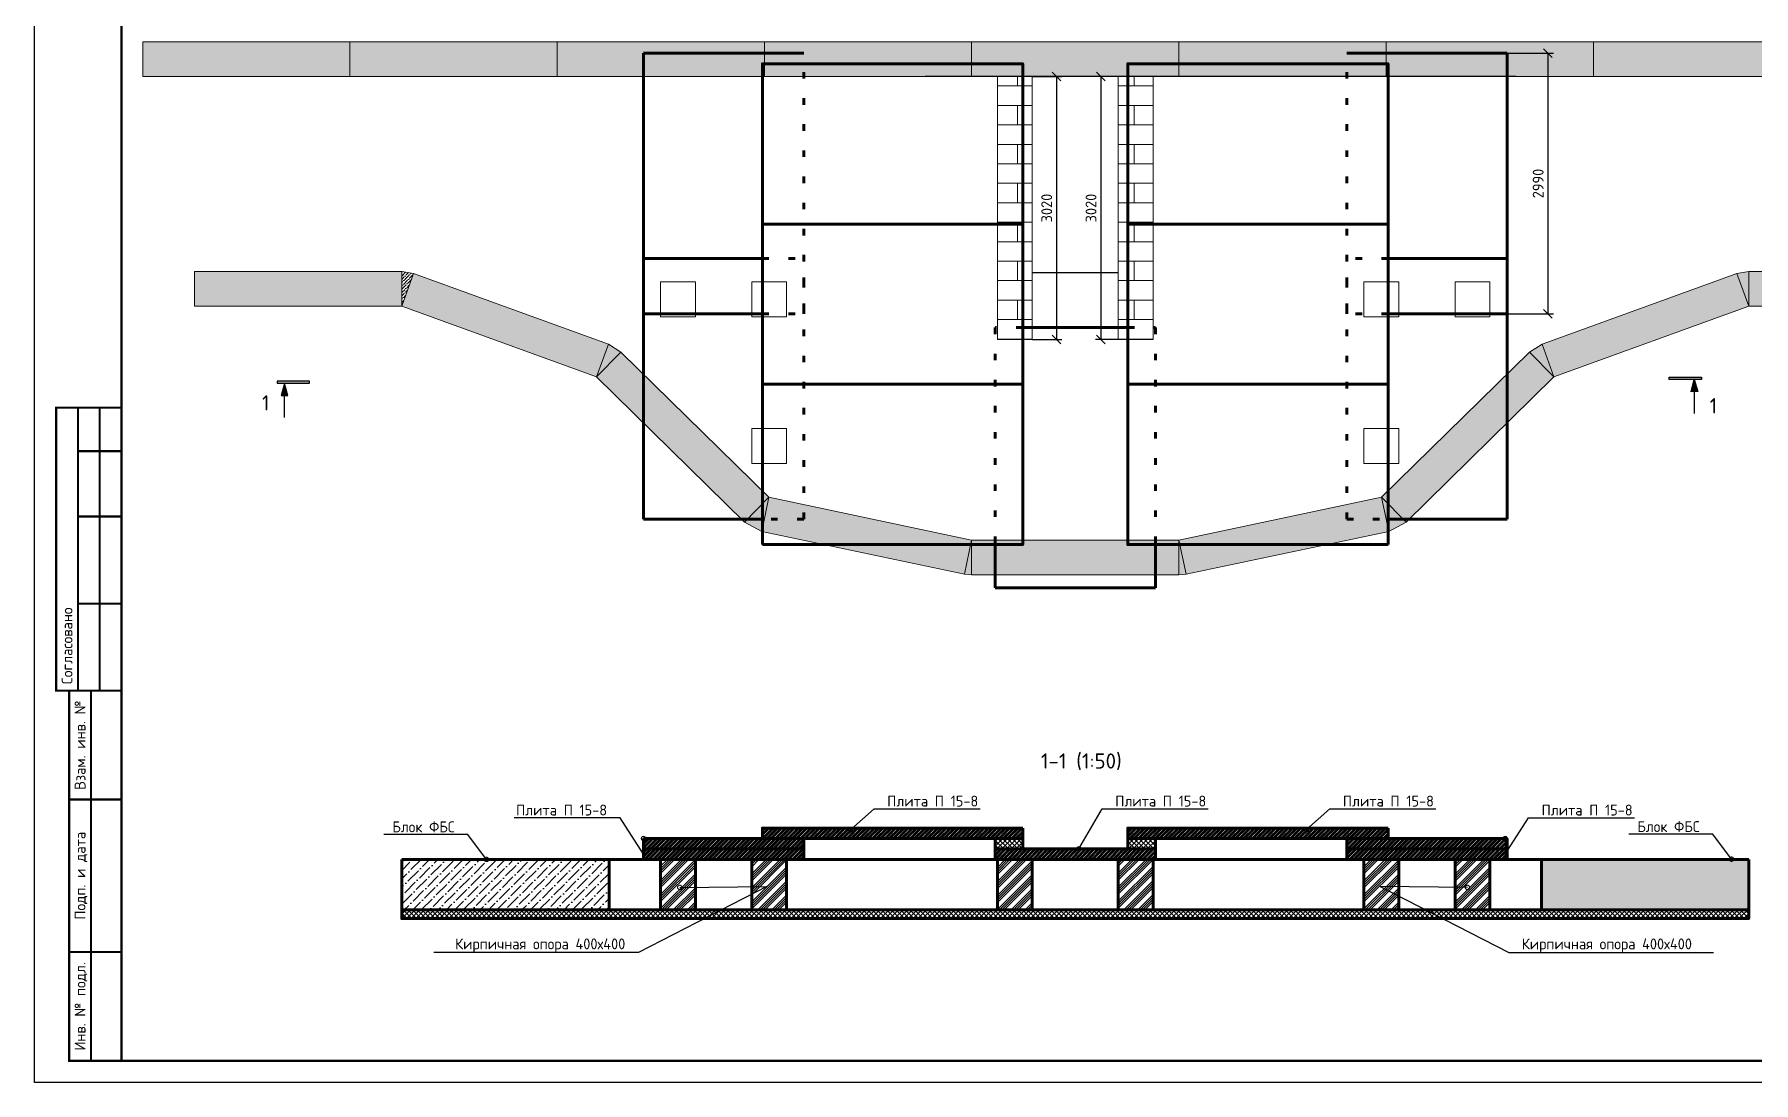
# Model space of a CAD drawing. Header units: millimetres. Extents: x 1601 to 15402, y -324 to 12625.
# Drawn here: x 7875.5 to 8270.3, y 1743.3 to 1984 of the extents above; entities that cross this region are included whole.
import ezdxf
from ezdxf import colors
from ezdxf.entities.mleader import LeaderData, LeaderLine
from ezdxf.enums import TextEntityAlignment as Align
from ezdxf.math import Vec2, Vec3

# ---------------------------------------------------------------- set-up
doc = ezdxf.new("R2010")
doc.units = ezdxf.units.MM
doc.linetypes.add('366_Контур', pattern=[1, 0.25, -0.75])
doc.layers.add('Основной', color=1, linetype='Continuous', lineweight=60)
doc.layers.add('Размеры на чертеже', color=250, linetype='Continuous', lineweight=25)
doc.layers.add('Штриховка', color=7, linetype='Continuous')
doc.styles.add('-ISOCPEUR-', font='isocpeur.TTF')
doc.styles.add('GOST', font='GOST Common.ttf')
doc.dimstyles.new('М 1 к 50', dxfattribs={"dimtxt": 2.5, "dimasz": 2, "dimexe": 1.25, "dimexo": 0, "dimgap": 1, "dimtad": 1, "dimdec": 0, "dimlfac": 50, "dimzin": 0, "dimdsep": 46, "dimtxsty": 'GOST', "dimblk": 'OBLIQUE', "dimcen": 0, "dimclrd": 256, "dimclre": 256, "dimclrt": 256, "dimazin": 2, "dimtfac": 1, "dimtdec": 0, "dimtmove": 0, "dimatfit": 3, "dimldrblk": 'NONE', "dimfxl": 1.25, "dimtolj": 1, "dimtzin": 0, "dimlwd": -1, "dimlwe": -1, "dimarcsym": 2})
pattern_1 = [(45, (-52.7648, -57.68893), (0.286245664, 1.049567434), [1.349375, -0.269875, 0, -0.269875])]
pattern_2 = [(45, (-52.7648, -57.689), (0.72403315, 2.65478822), [3.413125, -0.682625, 0, -0.682625])]
pattern_3 = [(45, (0, 16.3486), (-0.53881537, 0.53881537), []), (135, (0, 16.3486), (-0.53881537, -0.53881537), [])]
pattern_4 = [(45, (0, 16.3486), (0.72403315, 2.65478822), [3.413125, -0.682625, 0, -0.682625])]

# ---------------------------------------------------------------- blocks, each defined once
blk = doc.blocks.new('направление')
at = {"layer": 'Размеры на чертеже'}
h = blk.add_hatch(color=256, dxfattribs=at)
h.dxf.hatch_style = 1
h.paths.add_polyline_path([(0, 0), (-3.75, 1.04), (-3.75, -1.03)])
blk.add_line((-10.5, 0), (-2.5, 0), dxfattribs=at)
blk.add_lwpolyline([(0, 0), (-3.75, 1.04), (-3.75, -1.03)], close=True, dxfattribs=at)
blk = doc.blocks.new('*U388')
at = {"layer": 'Штриховка', "true_color": 0x000000}
h = blk.add_hatch(color=18, dxfattribs=at)
h.dxf.hatch_style = 1
h.paths.add_polyline_path([(-4.31, 0.023), (-4.31, 0.002), (-3.978, 0.002), (-3.978, 0.023)])
h = blk.add_hatch(color=18, dxfattribs=at)
h.dxf.hatch_style = 1
h.paths.add_polyline_path([(9.977, 0.023), (9.977, 0.001), (10.309, 0.001), (10.309, 0.023)])
at = {"layer": 'Штриховка', "color": 18, "true_color": 0x000000}
for points in [[(-3.978, 0.002), (-3.978, 0.023), (-4.31, 0.023), (-4.31, 0.002)], [(9.977, 0.001), (9.977, 0.023), (10.309, 0.023), (10.309, 0.001)]]:
    blk.add_lwpolyline(points, close=True, dxfattribs=at)
at = {"layer": 'Размеры на чертеже', "yscale": 0.03333333333333333, "zscale": 0.03333333333333333}
for p, xscale, rotation in [((-4.236, 0), 0.03333333333333333, 89.99999999993935), ((10.235, 0), -0.03333333333333333, 270.0000000000607)]:
    blk.add_blockref('направление', p, dxfattribs=dict(at, xscale=xscale, rotation=rotation))
blk = doc.blocks.new('_Oblique')
at = {"color": 0, "linetype": 'ByBlock', "lineweight": -2}
blk.add_line((-0.5, -0.5), (0.5, 0.5), dxfattribs=at)
blk = doc.blocks.new('*D466')
at = {"transparency": 16777216}
for p, q in [((8104.64, 1974.29), (8111.47, 1974.29)), ((8110.22, 1974.29), (8110.22, 1913.89)), ((8104.64, 1913.89), (8111.47, 1913.89))]:
    blk.add_line(p, q, dxfattribs=at)
at = {"layer": 'Defpoints', "color": 0, "transparency": 16777216}
for p in [(8104.64, 1974.29), (8104.64, 1913.89), (8110.22, 1913.89)]:
    blk.add_point(p, dxfattribs=at)
at = {"transparency": 16777216, "xscale": 2, "yscale": 2, "zscale": 2}
for p, rotation in [((8110.22, 1974.29), 90), ((8110.22, 1913.89), 270)]:
    blk.add_blockref('_Oblique', p, dxfattribs=dict(at, rotation=rotation))
at = {"transparency": 16777216, "insert": (8107.97, 1944.09), "char_height": 2.5, "attachment_point": 5, "rotation": 90, "style": 'GOST'}
blk.add_mtext('\\A1;3020', dxfattribs=at)
blk = doc.blocks.new('_None')
blk = doc.blocks.new('*D467')
at = {"transparency": 16777216}
for p, q in [((8124.42, 1974.29), (8119.15, 1974.29)), ((8120.4, 1974.29), (8120.4, 1913.89)), ((8124.42, 1913.89), (8119.15, 1913.89))]:
    blk.add_line(p, q, dxfattribs=at)
at = {"layer": 'Defpoints', "color": 0, "transparency": 16777216}
for p in [(8124.42, 1974.29), (8120.4, 1913.89), (8124.42, 1913.89)]:
    blk.add_point(p, dxfattribs=at)
at = {"transparency": 16777216, "xscale": 2, "yscale": 2, "zscale": 2}
for p, rotation in [((8120.4, 1974.29), 90), ((8120.4, 1913.89), 270)]:
    blk.add_blockref('_Oblique', p, dxfattribs=dict(at, rotation=rotation))
at = {"transparency": 16777216, "insert": (8118.15, 1944.09), "char_height": 2.5, "attachment_point": 5, "rotation": 90, "style": 'GOST'}
blk.add_mtext('\\A1;3020', dxfattribs=at)
blk = doc.blocks.new('*D468')
at = {"transparency": 16777216}
for p, q in [((8213.7, 1979.63), (8224.35, 1979.63)), ((8223.1, 1979.63), (8223.1, 1919.83)), ((8213.7, 1919.83), (8224.35, 1919.83))]:
    blk.add_line(p, q, dxfattribs=at)
at = {"layer": 'Defpoints', "color": 0, "transparency": 16777216}
for p in [(8213.7, 1979.63), (8213.7, 1919.83), (8223.1, 1919.83)]:
    blk.add_point(p, dxfattribs=at)
at = {"transparency": 16777216, "xscale": 2, "yscale": 2, "zscale": 2}
for p, rotation in [((8223.1, 1979.63), 90), ((8223.1, 1919.83), 270)]:
    blk.add_blockref('_Oblique', p, dxfattribs=dict(at, rotation=rotation))
at = {"transparency": 16777216, "insert": (8220.85, 1949.73), "char_height": 2.5, "attachment_point": 5, "rotation": 90, "style": 'GOST'}
blk.add_mtext('\\A1;2990', dxfattribs=at)
blk = doc.blocks.new('_DotSmall')
at = {"color": 0, "linetype": 'ByBlock', "const_width": 0.5}
blk.add_lwpolyline([(-0.0625, 0, 1), (0.0625, 0, 1)], format="xyb", close=True, dxfattribs=at)

msp = doc.modelspace()

# ---------------------------------------------------------------- hatches: boundary and pattern name
h = msp.add_hatch()
h.set_pattern_fill('ANSI36', scale=0.43)
h.set_pattern_definition(pattern_4)
h.paths.add_polyline_path([(8269.2232, 1794.5028), (8221.6232, 1794.5028), (8221.6232, 1782.9028), (8269.2232, 1782.9028)])
h.paths.add_polyline_path([(8089.042, 2009.253), (8153.092, 2009.253), (8153.092, 2017.653), (8089.042, 2017.653)], flags=9)
h.paths.add_polyline_path([(8074.8221, 2163.9291), (8172.1221, 2163.9291), (8172.1221, 2172.3291), (8074.8221, 2172.3291)], flags=9)
h.paths.add_polyline_path([(7926.5102, 1912.0319), (7930.0102, 1912.0319), (7930.0102, 1919.7478), (7926.5102, 1919.7478)], flags=9)
h.paths.add_polyline_path([(8259.0492, 1911.3483), (8262.5492, 1911.3483), (8262.5492, 1919.0642), (8259.0492, 1919.0642)], flags=9)
h = msp.add_hatch()
h.set_pattern_fill('ANSI36', scale=0.43)
h.set_pattern_definition(pattern_2)
h.paths.add_polyline_path([(7947.9286, 1982.2922), (7900.3286, 1982.2922), (7900.3286, 1974.2922), (7947.9286, 1974.2922)])
h.paths.add_polyline_path([(7995.5286, 1982.2922), (7947.9286, 1982.2922), (7947.9286, 1974.2922), (7995.5286, 1974.2922)])
h.paths.add_polyline_path([(8043.1286, 1982.2922), (7995.5286, 1982.2922), (7995.5286, 1974.2922), (8043.1286, 1974.2922)])
h.paths.add_polyline_path([(8090.7286, 1982.2922), (8043.1286, 1982.2922), (8043.1286, 1974.2922), (8090.7286, 1974.2922)])
h.paths.add_polyline_path([(8138.3286, 1982.2922), (8090.7286, 1982.2922), (8090.7286, 1974.2922), (8138.3286, 1974.2922)])
h.paths.add_polyline_path([(8185.9286, 1982.2922), (8138.3286, 1982.2922), (8138.3286, 1974.2922), (8185.9286, 1974.2922)])
h.paths.add_polyline_path([(8233.5286, 1982.2922), (8185.9286, 1982.2922), (8185.9286, 1974.2922), (8233.5286, 1974.2922)])
h.paths.add_polyline_path([(8281.1286, 1982.2922), (8233.5286, 1982.2922), (8233.5286, 1974.2922), (8281.1286, 1974.2922)])
h.paths.add_polyline_path([(8328.7286, 1982.2922), (8281.1286, 1982.2922), (8281.1286, 1974.2922), (8328.7286, 1974.2922)])
at = {"lineweight": 0}
h = msp.add_hatch(dxfattribs=at)
h.set_pattern_fill('AR-BRSTD', scale=0.066)
h.set_pattern_definition([(0, (-52.765, -57.689), (0, 4.4709588), []), (90, (-52.765, -57.689), (-6.7056, 4.470959), [4.470959, -4.470959])])
h.paths.add_polyline_path([(8104.6406, 1974.2922), (8096.6406, 1974.2922), (8096.6406, 1913.8922), (8104.6406, 1913.8922)])
h.paths.add_polyline_path([(8132.4165, 1974.2922), (8124.4165, 1974.2922), (8124.4165, 1913.8922), (8132.4165, 1913.8922)])
h = msp.add_hatch(dxfattribs=at)
h.set_pattern_fill('ANSI36', color=256, scale=0.17)
h.set_pattern_definition(pattern_1)
h.paths.add_polyline_path([(7962.5613, 1929.0554), (7959.8339, 1929.5347), (7959.8339, 1921.5347)])
h = msp.add_hatch()
h.set_pattern_fill('ANSI34', scale=0.036)
h.set_pattern_definition([(45, (0, 16.3486), (-0.48493383, 0.48493383), []), (45, (0.16164, 16.3486), (-0.48493383, 0.48493383), []), (45, (0.3233, 16.3486), (-0.48493383, 0.48493383), []), (45, (0.48493, 16.3486), (-0.48493383, 0.48493383), [])])
h.paths.add_polyline_path([(8052.1543, 1796.9028), (8015.3543, 1796.9028), (8015.3543, 1794.5028), (8052.1543, 1794.5028)])
h.paths.add_polyline_path([(8052.1543, 1799.3028), (8042.6617, 1799.3028), (8015.3543, 1799.3028), (8015.3543, 1796.9028), (8052.1543, 1796.9028)])
h.paths.add_polyline_path([(8102.4617, 1801.7028), (8042.6617, 1801.7028), (8042.6617, 1799.3028), (8102.4617, 1799.3028)])
h.paths.add_polyline_path([(8132.9286, 1796.9028), (8096.1286, 1796.9028), (8096.1286, 1794.5028), (8132.9286, 1794.5028)])
h.paths.add_polyline_path([(8186.3954, 1801.7028), (8126.5954, 1801.7028), (8126.5954, 1799.3028), (8132.9286, 1799.3028), (8186.3954, 1799.3028)])
h.paths.add_polyline_path([(8213.7028, 1799.3028), (8176.9028, 1799.3028), (8176.9028, 1796.9028), (8213.7028, 1796.9028)])
h.paths.add_polyline_path([(8213.7028, 1796.9028), (8176.9028, 1796.9028), (8176.9028, 1794.5028), (8213.7028, 1794.5028)])
h = msp.add_hatch()
h.set_pattern_fill('ANSI37', scale=0.24)
h.set_pattern_definition(pattern_3)
h.paths.add_polyline_path([(8102.4617, 1796.9028), (8102.4617, 1799.3028), (8096.1286, 1799.3028), (8096.1286, 1796.9028)])
h.paths.add_polyline_path([(8132.9286, 1796.9028), (8132.9286, 1799.3028), (8126.5954, 1799.3028), (8126.5954, 1796.9028)])
h = msp.add_hatch()
h.set_pattern_fill('ANSI36', scale=0.43)
h.set_pattern_definition(pattern_4)
h.paths.add_polyline_path([(7959.8339, 1794.5028), (7959.8339, 1782.9028), (8007.4339, 1782.9028), (8007.4339, 1794.5028)])
h = msp.add_hatch()
h.set_pattern_fill('ANSI34', scale=0.12)
h.set_pattern_definition([(45, (0, 16.3486), (-1.6164461, 1.6164461), []), (45, (0.5388, 16.3486), (-1.6164461, 1.6164461), []), (45, (1.0776, 16.3486), (-1.6164461, 1.6164461), []), (45, (1.6164, 16.3486), (-1.6164461, 1.6164461), [])])
h.paths.add_polyline_path([(8019.2865, 1782.9028), (8027.2865, 1782.9028), (8027.2865, 1794.5028), (8019.2865, 1794.5028)])
h.paths.add_polyline_path([(8040.2222, 1782.9028), (8048.2222, 1782.9028), (8048.2222, 1794.5028), (8040.2222, 1794.5028)])
h.paths.add_polyline_path([(8104.6406, 1794.5028), (8096.6406, 1794.5028), (8096.6406, 1782.9028), (8104.6406, 1782.9028)])
h.paths.add_polyline_path([(8124.4165, 1782.9028), (8132.4165, 1782.9028), (8132.4165, 1794.5028), (8124.4165, 1794.5028)])
h.paths.add_polyline_path([(8188.835, 1794.5028), (8180.835, 1794.5028), (8180.835, 1782.9028), (8188.835, 1782.9028)])
h.paths.add_polyline_path([(8201.7706, 1782.9028), (8209.7706, 1782.9028), (8209.7706, 1794.5028), (8201.7706, 1794.5028)])
h = msp.add_hatch()
h.set_pattern_fill('ANSI37', scale=0.24)
h.set_pattern_definition(pattern_3)
h.paths.add_polyline_path([(8269.2232, 1780.9028), (8269.2232, 1782.9028), (7959.8339, 1782.9028), (7959.8339, 1780.9028)])

# ---------------------------------------------------------------- linework, layer by layer
at = {"lineweight": 100}
for p, q in [((8015.3543, 1979.6259), (8015.3543, 1919.8259)), ((8052.1543, 1979.6259), (8015.3543, 1979.6259)), ((8176.9028, 1979.6259), (8213.7028, 1979.6259)), ((8213.7028, 1979.6259), (8213.7028, 1919.8259)), ((8015.3543, 1932.4791), (8015.3543, 1872.6791)), ((8042.6617, 1932.4791), (8015.3543, 1932.4791)), ((8186.3954, 1932.4791), (8213.7028, 1932.4791)), ((8213.7028, 1932.4791), (8213.7028, 1872.6791)), ((8015.3543, 1919.8259), (8042.6617, 1919.8259)), ((8213.7028, 1919.8259), (8186.3954, 1919.8259)), ((8102.4617, 1916.6435), (8126.5954, 1916.6435)), ((8015.3543, 1872.6791), (8042.6617, 1872.6791)), ((8213.7028, 1872.6791), (8186.3954, 1872.6791)), ((8096.1286, 1856.8435), (8096.1286, 1866.8123)), ((8132.9286, 1856.8435), (8132.9286, 1866.8123)), ((8132.9286, 1856.8435), (8096.1286, 1856.8435)), ((7959.8339, 1782.9028), (7959.8339, 1794.5028)), ((8007.4339, 1794.5028), (8221.6232, 1794.5028))]:
    msp.add_line(p, q, dxfattribs=at)
at = {"linetype": '366_Контур', "lineweight": 100, "ltscale": 6}
for p, q in [((8052.1543, 1919.8259), (8052.1543, 1979.6259)), ((8176.9028, 1919.8259), (8176.9028, 1979.6259)), ((8042.6617, 1932.4791), (8052.1543, 1932.4791)), ((8052.1543, 1872.6791), (8052.1543, 1932.4791)), ((8176.9028, 1872.6791), (8176.9028, 1932.4791)), ((8186.3954, 1932.4791), (8176.9028, 1932.4791)), ((8042.6617, 1919.8259), (8052.1543, 1919.8259)), ((8186.3954, 1919.8259), (8176.9028, 1919.8259)), ((8096.1286, 1916.6435), (8096.1286, 1866.8123)), ((8102.4617, 1916.6435), (8096.1286, 1916.6435)), ((8126.5954, 1916.6435), (8132.9286, 1916.6435)), ((8132.9286, 1916.6435), (8132.9286, 1866.8123)), ((8052.1543, 1872.6791), (8042.6617, 1872.6791)), ((8176.9028, 1872.6791), (8186.3954, 1872.6791))]:
    msp.add_line(p, q, dxfattribs=at)
for p, q in [((8215.7453, 1974.2922), (8080.0303, 1974.2922)), ((8104.6406, 1929.2811), (8124.4165, 1929.2811))]:
    msp.add_line(p, q)
at = {"lineweight": 0}
for p, q in [((7959.8339, 1929.5347), (7962.5613, 1929.0554)), ((8269.2232, 1929.5347), (8266.4958, 1929.0554)), ((8007.3097, 1912.8275), (8010.1868, 1911.0156)), ((8218.8703, 1911.0156), (8221.7474, 1912.8275)), ((8038.5494, 1871.9602), (8042.5024, 1869.8412)), ((8186.5548, 1869.8412), (8190.5078, 1871.9602)), ((8089.0771, 1860.0149), (8090.7286, 1859.8426)), ((8138.3286, 1859.8426), (8139.98, 1860.0149))]:
    msp.add_line(p, q, dxfattribs=at)
msp.add_lwpolyline([(7875.4505, 2163.2524), (8469.4505, 2163.2524), (8469.4505, 1743.2524), (7875.4505, 1743.2524)], close=True)
at = {"const_width": 0.5}
msp.add_lwpolyline([(7895.4505, 2158.2524), (8464.4505, 2158.2524), (8464.4505, 1748.2524), (7895.4505, 1748.2524)], close=True, dxfattribs=at)
at = {"lineweight": 0}
for points in [[(7900.3286, 1982.2922), (7947.9286, 1982.2922), (7947.9286, 1974.2922), (7900.3286, 1974.2922)], [(7947.9286, 1982.2922), (7995.5286, 1982.2922), (7995.5286, 1974.2922), (7947.9286, 1974.2922)], [(7995.5286, 1982.2922), (8043.1286, 1982.2922), (8043.1286, 1974.2922), (7995.5286, 1974.2922)], [(8043.1286, 1982.2922), (8090.7286, 1982.2922), (8090.7286, 1974.2922), (8043.1286, 1974.2922)], [(8090.7286, 1982.2922), (8138.3286, 1982.2922), (8138.3286, 1974.2922), (8090.7286, 1974.2922)], [(8185.9286, 1982.2922), (8138.3286, 1982.2922), (8138.3286, 1974.2922), (8185.9286, 1974.2922)], [(8233.5286, 1982.2922), (8185.9286, 1982.2922), (8185.9286, 1974.2922), (8233.5286, 1974.2922)], [(8281.1286, 1982.2922), (8233.5286, 1982.2922), (8233.5286, 1974.2922), (8281.1286, 1974.2922)], [(8104.6406, 1974.2922), (8104.6406, 1913.8922), (8096.6406, 1913.8922), (8096.6406, 1974.2922)], [(8124.4165, 1974.2922), (8124.4165, 1913.8922), (8132.4165, 1913.8922), (8132.4165, 1974.2922)], [(7912.2339, 1929.5347), (7959.8339, 1929.5347), (7959.8339, 1921.5347), (7912.2339, 1921.5347)], [(8007.3097, 1912.8275), (7962.5613, 1929.0554), (7959.8339, 1921.5347), (8004.5823, 1905.3068)], [(8027.2865, 1927.1216), (8019.2865, 1927.1216), (8019.2865, 1919.1216), (8027.2865, 1919.1216)], [(8040.2222, 1927.1216), (8048.2222, 1927.1216), (8048.2222, 1919.1216), (8040.2222, 1919.1216)], [(8188.835, 1927.1216), (8180.835, 1927.1216), (8180.835, 1919.1216), (8188.835, 1919.1216)], [(8201.7706, 1927.1216), (8209.7706, 1927.1216), (8209.7706, 1919.1216), (8201.7706, 1919.1216)], [(8221.7474, 1912.8275), (8266.4958, 1929.0554), (8269.2232, 1921.5347), (8224.4748, 1905.3068)], [(8316.8232, 1929.5347), (8269.2232, 1929.5347), (8269.2232, 1921.5347), (8316.8232, 1921.5347)], [(8044.1538, 1877.6689), (8010.1868, 1911.0156), (8004.5823, 1905.3068), (8038.5494, 1871.9602)], [(8184.9033, 1877.6689), (8218.8703, 1911.0156), (8224.4748, 1905.3068), (8190.5078, 1871.9602)], [(8040.2222, 1893.4387), (8048.2222, 1893.4387), (8048.2222, 1885.4387), (8040.2222, 1885.4387)], [(8188.835, 1893.4387), (8180.835, 1893.4387), (8180.835, 1885.4387), (8188.835, 1885.4387)], [(8090.7286, 1867.8426), (8044.1538, 1877.6689), (8042.5024, 1869.8412), (8089.0771, 1860.0149)], [(8138.3286, 1867.8426), (8184.9033, 1877.6689), (8186.5548, 1869.8412), (8139.98, 1860.0149)], [(8090.7286, 1867.8426), (8138.3286, 1867.8426), (8138.3286, 1859.8426), (8090.7286, 1859.8426)]]:
    msp.add_lwpolyline(points, close=True, dxfattribs=at)
at = {"lineweight": 100}
for points in [[(8042.6617, 1940.4123), (8102.4617, 1940.4123), (8102.4617, 1977.2123), (8042.6617, 1977.2123)], [(8186.3954, 1940.4123), (8126.5954, 1940.4123), (8126.5954, 1977.2123), (8186.3954, 1977.2123)], [(8042.6617, 1903.6123), (8102.4617, 1903.6123), (8102.4617, 1940.4123), (8042.6617, 1940.4123)], [(8186.3954, 1903.6123), (8126.5954, 1903.6123), (8126.5954, 1940.4123), (8186.3954, 1940.4123)], [(8042.6617, 1866.8123), (8102.4617, 1866.8123), (8102.4617, 1903.6123), (8042.6617, 1903.6123)], [(8186.3954, 1866.8123), (8126.5954, 1866.8123), (8126.5954, 1903.6123), (8186.3954, 1903.6123)], [(8102.4617, 1801.7028), (8042.6617, 1801.7028), (8042.6617, 1799.3028), (8102.4617, 1799.3028)], [(8186.3954, 1801.7028), (8126.5954, 1801.7028), (8126.5954, 1799.3028), (8186.3954, 1799.3028)], [(8015.3543, 1799.3028), (8052.1543, 1799.3028), (8052.1543, 1796.9028), (8015.3543, 1796.9028)], [(8015.3543, 1796.9028), (8052.1543, 1796.9028), (8052.1543, 1794.5028), (8015.3543, 1794.5028)], [(8102.4617, 1799.3028), (8096.1286, 1799.3028), (8096.1286, 1796.9028), (8102.4617, 1796.9028)], [(8096.1286, 1796.9028), (8132.9286, 1796.9028), (8132.9286, 1794.5028), (8096.1286, 1794.5028)], [(8126.5954, 1799.3028), (8132.9286, 1799.3028), (8132.9286, 1796.9028), (8126.5954, 1796.9028)], [(8176.9028, 1799.3028), (8213.7028, 1799.3028), (8213.7028, 1796.9028), (8176.9028, 1796.9028)], [(8176.9028, 1796.9028), (8213.7028, 1796.9028), (8213.7028, 1794.5028), (8176.9028, 1794.5028)], [(7959.8339, 1794.5028), (8007.4339, 1794.5028), (8007.4339, 1782.9028), (7959.8339, 1782.9028)], [(8027.2865, 1794.5028), (8019.2865, 1794.5028), (8019.2865, 1782.9028), (8027.2865, 1782.9028)], [(8048.2222, 1794.5028), (8040.2222, 1794.5028), (8040.2222, 1782.9028), (8048.2222, 1782.9028)], [(8104.6406, 1794.5028), (8096.6406, 1794.5028), (8096.6406, 1782.9028), (8104.6406, 1782.9028)], [(8132.4165, 1794.5028), (8124.4165, 1794.5028), (8124.4165, 1782.9028), (8132.4165, 1782.9028)], [(8188.835, 1794.5028), (8180.835, 1794.5028), (8180.835, 1782.9028), (8188.835, 1782.9028)], [(8209.7706, 1794.5028), (8201.7706, 1794.5028), (8201.7706, 1782.9028), (8209.7706, 1782.9028)], [(8269.2232, 1794.5028), (8221.6232, 1794.5028), (8221.6232, 1782.9028), (8269.2232, 1782.9028)], [(7959.8339, 1782.9028), (8269.2232, 1782.9028), (8269.2232, 1780.9028), (7959.8339, 1780.9028)]]:
    msp.add_lwpolyline(points, close=True, dxfattribs=at)
at = {"const_width": 0.5}
for points in [[(7895.4505, 1833.2524), (7880.4505, 1833.2524), (7880.4505, 1898.2524), (7895.4505, 1898.2524)], [(7895.4505, 1833.2524), (7880.4505, 1833.2524), (7880.4505, 1898.2524), (7895.4505, 1898.2524)], [(7885.4505, 1898.2524), (7885.4505, 1833.2524)], [(7885.4505, 1898.2524), (7885.4505, 1833.2524)], [(7890.4505, 1898.2524), (7890.4505, 1833.2524)], [(7890.4505, 1898.2524), (7890.4505, 1833.2524)], [(7885.4505, 1888.2524), (7895.4505, 1888.2524)], [(7885.4505, 1873.2524), (7895.4505, 1873.2524)], [(7885.4505, 1853.2524), (7895.4505, 1853.2524)], [(7895.4505, 1748.2524), (7883.4505, 1748.2524), (7883.4505, 1833.2524), (7895.4505, 1833.2524)], [(7888.4505, 1833.2524), (7888.4505, 1748.2524)], [(7883.4505, 1808.2524), (7895.4505, 1808.2524)], [(7883.4505, 1773.2524), (7895.4505, 1773.2524)]]:
    msp.add_lwpolyline(points, dxfattribs=at)

# ---------------------------------------------------------------- texts
at = {"style": 'GOST'}
msp.add_text('Согласовано', height=2.5, rotation=90, dxfattribs=at).set_placement((7882.9505, 1834.7524), align=Align.MIDDLE_LEFT)
for s, p in [('Взам. инв. №', (7885.9505, 1820.7524)), ('Подп. и дата', (7885.9505, 1790.7524)), ('Инв. № подл.', (7885.9505, 1760.7524))]:
    msp.add_text(s, height=2.5, rotation=90, dxfattribs=at).set_placement(p, align=Align.MIDDLE_CENTER)

# ---------------------------------------------------------------- dimensions: what is measured, and where the dimension line sits
for base, p1, p2, picture, middle in [((8223.0964, 1919.8259), (8213.7028, 1979.6259), (8213.7028, 1919.8259), '*D468', (8220.8464, 1949.7259)), ((8110.2226, 1913.8922), (8104.6406, 1974.2922), (8104.6406, 1913.8922), '*D466', (8107.9726, 1944.0922)), ((8120.4034, 1913.8922), (8124.4165, 1974.2922), (8124.4165, 1913.8922), '*D467', (8118.1534, 1944.0922))]:
    dim = msp.add_linear_dim(base=base, p1=p1, p2=p2, angle=90, dimstyle='М 1 к 50')
    dim.commit()
    dim.dimension.update_dxf_attribs({"geometry": picture, "text_midpoint": middle})

# ---------------------------------------------------------------- leaders
at = {"layer": 'Размеры на чертеже'}
ml = msp.add_multileader_mtext('Standard', dxfattribs=at)
ml.set_content('Плита П 15-8', color=256, style='GOST')
ml.set_leader_properties()
ml.set_arrow_properties(name='DOTSMALL')
ml.build(insert=Vec2(0, 0))
ml.multileader.update_dxf_attribs({"text_left_attachment_type": 6, "text_right_attachment_type": 6, "dogleg_length": 1, "arrow_head_size": 2})
ctx = ml.context
ctx.base_point, ctx.char_height, ctx.arrow_head_size, ctx.plane_origin = Vec3(8069.329, 1806.1528), 2.5, 2, Vec3(8156.8071, 1763.0966)
ctx.left_attachment, ctx.right_attachment = 6, 6
notes = []
notes.append((ctx, [(1, (1, 1, 0), (8068.329, 1806.1528), (1, 0), 1, [(0, [(8062.9724, 1801.3647)], 0, [])])]))
ctx.mtext.insert, ctx.mtext.width, ctx.mtext.flow_direction = Vec3(8071.329, 1809.1528), 58.350271, 5
ml = msp.add_multileader_mtext('Standard', dxfattribs=at)
ml.set_content('Плита П 15-8', color=256, style='GOST')
ml.set_leader_properties()
ml.set_arrow_properties(name='DOTSMALL')
ml.build(insert=Vec2(0, 0))
ml.multileader.update_dxf_attribs({"text_left_attachment_type": 6, "text_right_attachment_type": 6, "dogleg_length": 1, "arrow_head_size": 2})
ctx = ml.context
ctx.base_point, ctx.char_height, ctx.arrow_head_size, ctx.plane_origin = Vec3(8121.7012, 1806.1528), 2.5, 2, Vec3(8209.1793, 1763.0966)
ctx.left_attachment, ctx.right_attachment = 6, 6
notes.append((ctx, [(1, (1, 1, 0), (8120.7012, 1806.1528), (1, 0), 1, [(0, [(8115.3446, 1796.9028)], 0, [])])]))
ctx.mtext.insert, ctx.mtext.width, ctx.mtext.flow_direction = Vec3(8123.7012, 1809.1528), 58.350271, 5
ml = msp.add_multileader_mtext('Standard', dxfattribs=at)
ml.set_content('Плита П 15-8', color=256, style='GOST')
ml.set_leader_properties()
ml.set_arrow_properties(name='DOTSMALL')
ml.build(insert=Vec2(0, 0))
ml.multileader.update_dxf_attribs({"text_left_attachment_type": 6, "text_right_attachment_type": 6, "dogleg_length": 1, "arrow_head_size": 2})
ctx = ml.context
ctx.base_point, ctx.char_height, ctx.arrow_head_size, ctx.plane_origin = Vec3(8173.9907, 1806.1528), 2.5, 2, Vec3(8261.4688, 1763.0966)
ctx.left_attachment, ctx.right_attachment = 6, 6
notes.append((ctx, [(1, (1, 1, 0), (8172.9907, 1806.1528), (1, 0), 1, [(0, [(8167.6342, 1801.3647)], 0, [])])]))
ctx.mtext.insert, ctx.mtext.width, ctx.mtext.flow_direction = Vec3(8175.9907, 1809.1528), 58.350271, 5
ml = msp.add_multileader_mtext('Standard', dxfattribs=at)
ml.set_content('Плита П 15-8', color=256, style='GOST')
ml.set_leader_properties()
ml.set_arrow_properties(name='DOTSMALL')
ml.build(insert=Vec2(0, 0))
ml.multileader.update_dxf_attribs({"text_left_attachment_type": 6, "text_right_attachment_type": 6, "dogleg_length": 1, "arrow_head_size": 2})
ctx = ml.context
ctx.base_point, ctx.char_height, ctx.arrow_head_size, ctx.plane_origin = Vec3(7985.5356, 1804.0908), 2.5, 2, Vec3(7921.5196, 1761.0347)
ctx.left_attachment, ctx.right_attachment, ctx.text_align_type = 6, 6, 2
notes.append((ctx, [(1, (1, 1, 0), (8009.9977, 1804.0908), (-1, 0), 1, [(1, [(8015.3543, 1799.3028), (8015.3543, 1795.7028)], 0, [])])]))
ctx.mtext.insert, ctx.mtext.width, ctx.mtext.alignment, ctx.mtext.flow_direction = Vec3(8006.9977, 1807.0908), 58.350271, 3, 5
ml = msp.add_multileader_mtext('Standard', dxfattribs=at)
ml.set_content('Плита П 15-8', color=256, style='GOST')
ml.set_leader_properties()
ml.set_arrow_properties(name='DOTSMALL')
ml.build(insert=Vec2(0, 0))
ml.multileader.update_dxf_attribs({"text_left_attachment_type": 6, "text_right_attachment_type": 6, "dogleg_length": 1, "arrow_head_size": 2})
ctx = ml.context
ctx.base_point, ctx.char_height, ctx.arrow_head_size, ctx.plane_origin = Vec3(8219.6326, 1804.0908), 2.5, 2, Vec3(8307.1107, 1761.0347)
ctx.left_attachment, ctx.right_attachment = 6, 6
notes.append((ctx, [(1, (1, 1, 0), (8218.6326, 1804.0908), (1, 0), 1, [(1, [(8213.276, 1799.3028), (8213.276, 1795.7028)], 0, [])])]))
ctx.mtext.insert, ctx.mtext.width, ctx.mtext.flow_direction = Vec3(8221.6326, 1807.0908), 58.350271, 5
ml = msp.add_multileader_mtext('Standard', dxfattribs=at)
ml.set_content('Блок ФБС', color=256, style='GOST')
ml.set_leader_properties()
ml.set_arrow_properties(name='DOTSMALL')
ml.build(insert=Vec2(0, 0))
ml.multileader.update_dxf_attribs({"text_left_attachment_type": 6, "text_right_attachment_type": 6, "dogleg_length": 1, "arrow_head_size": 2})
ctx = ml.context
ctx.base_point, ctx.char_height, ctx.arrow_head_size, ctx.plane_origin = Vec3(7956.1556, 1800.2373), 2.5, 2, Vec3(8040.3873, 1763.0966)
ctx.left_attachment, ctx.right_attachment, ctx.text_align_type = 6, 6, 2
notes.append((ctx, [(0, (1, 1, 0), (7975.0117, 1800.2373), (-1, 0), 1, [(0, [(7979.3102, 1794.5028)], 0, [])])]))
ctx.mtext.insert, ctx.mtext.width, ctx.mtext.alignment, ctx.mtext.flow_direction = Vec3(7972.0117, 1803.2373), 58.350271, 3, 5
ml = msp.add_multileader_mtext('Standard', dxfattribs=at)
ml.set_content('Блок ФБС', color=256, style='GOST')
ml.set_leader_properties()
ml.set_arrow_properties(name='DOTSMALL')
ml.build(insert=Vec2(0, 0))
ml.multileader.update_dxf_attribs({"text_left_attachment_type": 6, "text_right_attachment_type": 6, "dogleg_length": 1, "arrow_head_size": 2})
ctx = ml.context
ctx.base_point, ctx.char_height, ctx.arrow_head_size, ctx.plane_origin = Vec3(8242.1152, 1800.2977), 2.5, 2, Vec3(8326.3468, 1763.157)
ctx.left_attachment, ctx.right_attachment, ctx.text_align_type = 6, 6, 2
notes.append((ctx, [(0, (1, 1, 0), (8260.9712, 1800.2977), (-1, 0), 1, [(0, [(8265.2698, 1794.5632)], 0, [])])]))
ctx.mtext.insert, ctx.mtext.width, ctx.mtext.alignment, ctx.mtext.flow_direction = Vec3(8257.9712, 1803.2977), 58.350271, 3, 5
ml = msp.add_multileader_mtext('Standard', dxfattribs=at)
ml.set_content('Кирпичная опора 400х400', color=256, style='GOST')
ml.set_leader_properties()
ml.set_arrow_properties(name='DOTSMALL')
ml.build(insert=Vec2(0, 0))
ml.multileader.update_dxf_attribs({"text_left_attachment_type": 6, "text_right_attachment_type": 6, "dogleg_length": 1, "arrow_head_size": 2})
ctx = ml.context
ctx.base_point, ctx.char_height, ctx.arrow_head_size, ctx.plane_origin = Vec3(7969.9648, 1773.1106), 2.5, 2, Vec3(8079.5525, 1735.9699)
ctx.left_attachment, ctx.right_attachment, ctx.text_align_type = 6, 6, 2
notes.append((ctx, [(0, (1, 1, 0), (8014.1769, 1773.1106), (-1, 0), 1, [(1, [(8023.6778, 1788.0814), (8043.6973, 1788.2658)], 0, [])])]))
ctx.mtext.insert, ctx.mtext.width, ctx.mtext.alignment, ctx.mtext.flow_direction = Vec3(8011.1769, 1776.3606), 58.350271, 3, 5
ml = msp.add_multileader_mtext('Standard', dxfattribs=at)
ml.set_content('Кирпичная опора 400х400', color=256, style='GOST')
ml.set_leader_properties()
ml.set_arrow_properties(name='DOTSMALL')
ml.build(insert=Vec2(0, 0))
ml.multileader.update_dxf_attribs({"text_left_attachment_type": 6, "text_right_attachment_type": 6, "dogleg_length": 1, "arrow_head_size": 2})
ctx = ml.context
ctx.base_point, ctx.char_height, ctx.arrow_head_size, ctx.plane_origin = Vec3(8215.092, 1773.1106), 2.5, 2, Vec3(8148.7164, 1735.9699)
ctx.left_attachment, ctx.right_attachment = 6, 6
notes.append((ctx, [(0, (1, 1, 0), (8214.092, 1773.1106), (1, 0), 1, [(1, [(8204.5912, 1788.0814), (8184.5717, 1788.2658)], 0, [])])]))
ctx.mtext.insert, ctx.mtext.width, ctx.mtext.flow_direction = Vec3(8217.092, 1776.3606), 58.350271, 5
for ctx, leaders in notes:
    for number, flags, end, landing, length, lines in leaders:
        leader = LeaderData()
        leader.index, (leader.has_last_leader_line, leader.has_dogleg_vector, leader.attachment_direction) = number, flags
        leader.last_leader_point, leader.dogleg_vector, leader.dogleg_length = Vec3(end), Vec3(landing), length
        for number, points, colour, breaks in lines:
            line = LeaderLine()
            line.index, line.vertices, line.color, line.breaks = number, Vec3.list(points), colors.encode_raw_color(colour), breaks
            leader.lines.append(line)
        ctx.leaders.append(leader)

# ---------------------------------------------------------------- next in the draw order: texts
at = {"layer": 'Основной', "char_height": 3.5, "bg_fill": 3, "box_fill_scale": 1.5, "bg_fill_color": 256, "bg_fill_transparency": 0}
for s, width, gutter_width, insert, attachment_point, style in [('{\\C256;\\c0;1}', 2.554097, 1, (8260.2742, 1900.4353), 1, 'GOST'), ('{\\C0;1-1 (1:50)}', 22.349355, 5, (8125.1999, 1818.8577), 3, '-ISOCPEUR-')]:
    msp.add_mtext_dynamic_manual_height_columns(s, width=width, gutter_width=gutter_width, heights=[0], dxfattribs=dict(at, insert=insert, attachment_point=attachment_point, style=style))

# ---------------------------------------------------------------- next in the draw order: hatches: boundary and pattern name
h = msp.add_hatch()
h.set_pattern_fill('ANSI36', scale=0.17)
h.set_pattern_definition(pattern_1)
h.paths.add_polyline_path([(8010.1868, 1911.0156), (8007.3097, 1912.8275), (8004.5823, 1905.3068)])
h.paths.add_polyline_path([(8044.1538, 1877.6689), (8038.5494, 1871.9602), (8042.5024, 1869.8412)])
h.paths.add_polyline_path([(8089.0771, 1860.0149), (8090.7286, 1859.8426), (8090.7286, 1867.8426)])
h.paths.add_polyline_path([(8138.3286, 1867.8426), (8138.3286, 1859.8426), (8139.98, 1860.0149)])
h.paths.add_polyline_path([(8186.5548, 1869.8412), (8190.5078, 1871.9602), (8184.9033, 1877.6689)])
h.paths.add_polyline_path([(8224.4748, 1905.3068), (8221.7474, 1912.8275), (8218.8703, 1911.0156)])
h.paths.add_polyline_path([(8269.2232, 1921.5347), (8269.2232, 1929.5347), (8266.4958, 1929.0554)])

# ---------------------------------------------------------------- next in the draw order: block references
at = {"layer": 'Размеры на чертеже', "xscale": 22.37934226584122, "yscale": 22.37934226584122, "zscale": 22.37934226584122, "rotation": 0.1616573459311101}
msp.add_blockref('*U388', (8027.667, 1904.0759), dxfattribs=at)

# ---------------------------------------------------------------- next in the draw order: texts
at = {"layer": 'Основной', "insert": (7927.7352, 1901.1189), "char_height": 3.5, "attachment_point": 1, "style": 'GOST', "bg_fill": 3, "box_fill_scale": 1.5, "bg_fill_color": 256, "bg_fill_transparency": 0}
msp.add_mtext_dynamic_manual_height_columns('{\\C256;\\c0;1}', width=2.554097, gutter_width=1, heights=[0], dxfattribs=at)

# ---------------------------------------------------------------- next in the draw order: hatches: boundary and pattern name
h = msp.add_hatch()
h.set_pattern_fill('ANSI36', scale=0.43)
h.set_pattern_definition(pattern_2)
h.paths.add_polyline_path([(8316.8232, 1921.5347), (8316.8232, 1929.5347), (8269.2232, 1929.5347), (8269.2232, 1921.5347)])
h.paths.add_polyline_path([(8269.2232, 1921.5347), (8266.4958, 1929.0554), (8221.7474, 1912.8275), (8224.4748, 1905.3068)])
h.paths.add_polyline_path([(8184.9033, 1877.6689), (8190.5078, 1871.9602), (8224.4748, 1905.3068), (8218.8703, 1911.0156)])
h.paths.add_polyline_path([(8138.3286, 1867.8426), (8139.98, 1860.0149), (8186.5548, 1869.8412), (8184.9033, 1877.6689)])
h.paths.add_polyline_path([(8138.3286, 1859.8426), (8138.3286, 1867.8426), (8090.7286, 1867.8426), (8090.7286, 1859.8426)])
h.paths.add_polyline_path([(8044.1538, 1877.6689), (8042.5024, 1869.8412), (8089.0771, 1860.0149), (8090.7286, 1867.8426)])
h.paths.add_polyline_path([(8038.5494, 1871.9602), (8044.1538, 1877.6689), (8010.1868, 1911.0156), (8004.5823, 1905.3068)])
h.paths.add_polyline_path([(7962.5613, 1929.0554), (7959.8339, 1921.5347), (8004.5823, 1905.3068), (8007.3097, 1912.8275)])
h.paths.add_polyline_path([(7912.2339, 1929.5347), (7912.2339, 1921.5347), (7959.8339, 1921.5347), (7959.8339, 1929.5347)])

doc.saveas('drawing.dxf')
